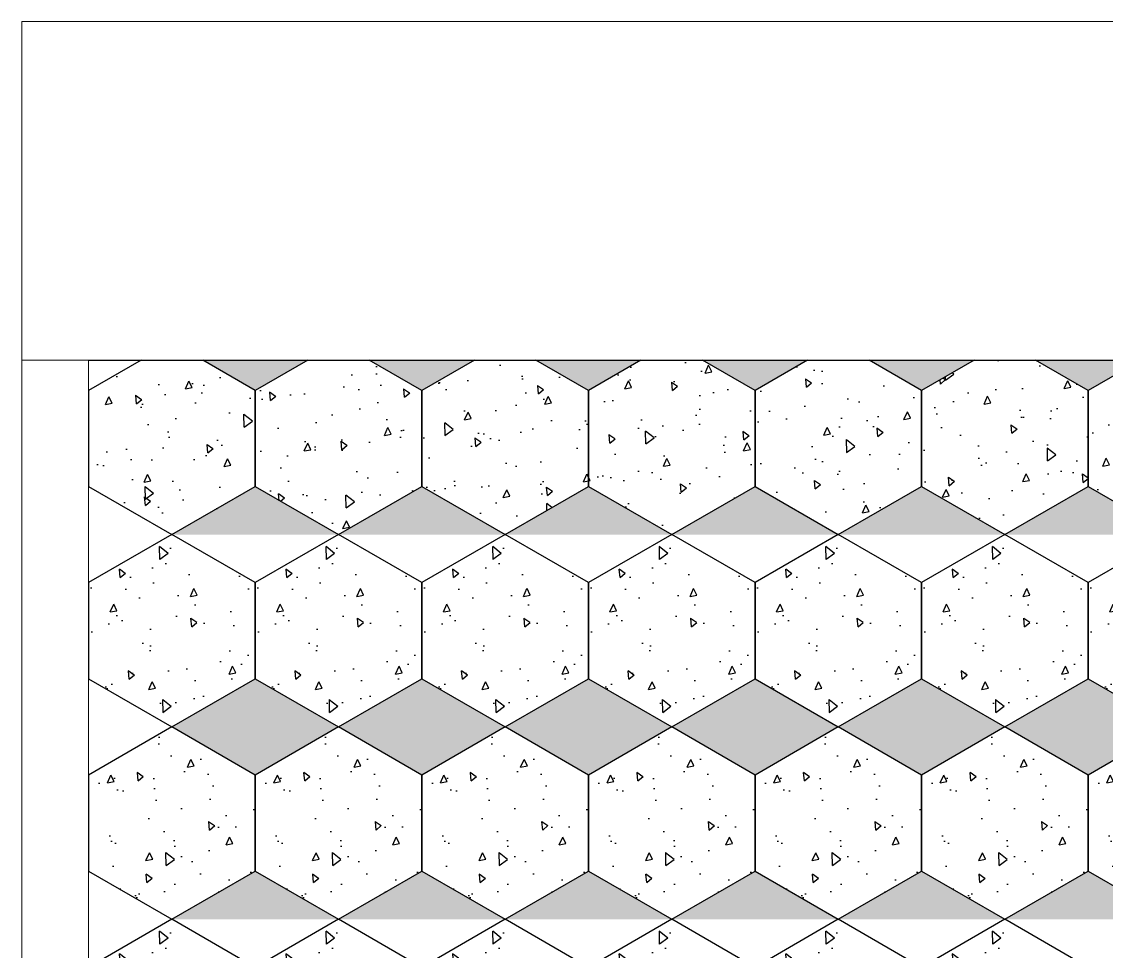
# Model space of a CAD drawing. Header units: millimetres. Extents: x 86441 to 190201, y 16532 to 98188.
# Drawn here: x 88023 to 89237, y 95652 to 96694 of the extents above; entities that cross this region are included whole.
import ezdxf

# ---------------------------------------------------------------- set-up
doc = ezdxf.new("R2010")
doc.units = ezdxf.units.MM
doc.header["$LTSCALE"] = 0.1
doc.layers.add('COLUMN', color=1, linetype='Continuous', lineweight=0)

msp = doc.modelspace()

# ---------------------------------------------------------------- hatches: boundary and pattern name
at = {"true_color": 0xa19859, "transparency": 33554687}
h = msp.add_hatch(dxfattribs=at)
h.set_pattern_fill('AR-CONC', color=55, scale=0.5, angle=45)
h.set_pattern_definition([(95, (0, 72531.996), (70.047325, 58.77669), [9.525, -104.775]), (40, (0, 72532), (-80.00923, 55.08836), [7.62, -83.82029]), (145.45144, (5.84, 72536.89), (-9.9619, 113.86505), [8.095, -89.04512]), (91.1842, (-17.96, 72549.96), (110.70512, 80.9767), [14.2875, -157.1625]), (141.63556, (-8.74, 72556.7), (-3.5433, 171.41338), [12.14251, -133.5678]), (36.18415, (-17.96, 72549.96), (-3.5433, 171.41338), [11.42998, -125.72987]), (66, (-4.49, 72554.45), (89.75999, 17.447575), [9.525, -104.775]), (11, (-4.49, 72554.45), (-43.26996, 86.9706), [7.62, -83.82]), (116.45145, (2.99, 72555.9), (46.49003, 104.41817), [8.095, -89.04497]), (82.5, (0, 72531.996), (-28.802735, 30.986707), [0, -82.804, 0, -85.09, 0, -84.1375]), (52.5, (0, 72531.996), (-11.794864, 59.0435), [0, -48.514, 0, -80.899, 0, -32.0675]), (12.5, (-20.026, 72511.97), (49.963932, 45.913098), [0, -31.75, 0, -99.06, 0, -131.445]), (2.5, (-29.006, 72502.99), (43.381952, 61.361196), [0, -41.275, 0, -65.786, 0, -93.345])])
h.paths.add_polyline_path([(88284.2, 96280.6), (88225.3, 96314.6), (88156.5, 96314.6), (88097.6, 96280.6), (88097.6, 96172.9), (88190.9, 96119), (88284.2, 96172.9)])
h.paths.add_polyline_path([(88470.7, 96280.6), (88411.9, 96314.6), (88343, 96314.6), (88284.2, 96280.6), (88284.2, 96172.9), (88377.5, 96119), (88470.7, 96172.9)])
h.paths.add_polyline_path([(88657.3, 96280.6), (88598.5, 96314.6), (88529.6, 96314.6), (88470.7, 96280.6), (88470.7, 96172.9), (88564, 96119), (88657.3, 96172.9)])
h.paths.add_polyline_path([(88843.9, 96280.6), (88785, 96314.6), (88716.2, 96314.6), (88657.3, 96280.6), (88657.3, 96172.9), (88750.6, 96119), (88843.9, 96172.9)])
h.paths.add_polyline_path([(89030.4, 96280.6), (88971.6, 96314.6), (88902.7, 96314.6), (88843.9, 96280.6), (88843.9, 96172.9), (88937.2, 96119), (89030.4, 96172.9)])
h.paths.add_polyline_path([(89217, 96280.6), (89158.2, 96314.6), (89089.3, 96314.6), (89030.4, 96280.6), (89030.4, 96172.9), (89123.7, 96119), (89217, 96172.9)])
h.paths.add_polyline_path([(89403.6, 96280.6), (89302.6, 96338.9), (89302.6, 96314.6), (89275.9, 96314.6), (89217, 96280.6), (89217, 96172.9), (89310.3, 96119), (89403.6, 96172.9)])
at = {"true_color": 0xffffff, "transparency": 33554687}
h = msp.add_hatch(color=7, dxfattribs=at)
h.dxf.hatch_style = 1
h.set_gradient(color1=(114, 89, 52), color2=(161, 152, 89))
h.paths.add_polyline_path([(88284.2, 96172.9), (88190.9, 96119), (88377.5, 96119)])
h.paths.add_polyline_path([(88470.7, 96172.9), (88377.5, 96119), (88564, 96119)])
h.paths.add_polyline_path([(88657.3, 96172.9), (88564, 96119), (88750.6, 96119)])
h.paths.add_polyline_path([(88843.9, 96172.9), (88750.6, 96119), (88937.2, 96119)])
h.paths.add_polyline_path([(89030.4, 96172.9), (88937.2, 96119), (89123.7, 96119)])
h.paths.add_polyline_path([(89217, 96172.9), (89123.7, 96119), (89310.3, 96119)])
h.paths.add_polyline_path([(88343, 96314.6), (88225.3, 96314.6), (88284.2, 96280.6)])
h.paths.add_polyline_path([(88529.6, 96314.6), (88411.9, 96314.6), (88470.7, 96280.6)])
h.paths.add_polyline_path([(88716.2, 96314.6), (88598.5, 96314.6), (88657.3, 96280.6)])
h.paths.add_polyline_path([(88902.7, 96314.6), (88785, 96314.6), (88843.9, 96280.6)])
h.paths.add_polyline_path([(89089.3, 96314.6), (88971.6, 96314.6), (89030.4, 96280.6)])
h.paths.add_polyline_path([(89275.9, 96314.6), (89257.7, 96314.6), (89158.2, 96314.6), (89217, 96280.6)])
at = {"true_color": 0xa19859, "transparency": 33554687}
h = msp.add_hatch(dxfattribs=at)
h.set_pattern_fill('AR-CONC', color=55, scale=0.5, angle=45)
h.set_pattern_definition([(95, (-186.57, 76840.59), (70.047325, 58.77669), [9.525, -104.775]), (40, (-186.57, 76840.59), (-80.00923, 55.08836), [7.62, -83.82029]), (145.45144, (-180.73, 76845.49), (-9.9619, 113.86505), [8.095, -89.04512]), (91.1842, (-204.53, 76858.55), (110.70512, 80.9767), [14.2875, -157.1625]), (141.63556, (-195.3, 76865.3), (-3.5433, 171.41338), [12.14251, -133.5678]), (36.18415, (-204.53, 76858.55), (-3.5433, 171.41338), [11.42998, -125.72987]), (66, (-191.06, 76863.04), (89.75999, 17.447575), [9.525, -104.775]), (11, (-191.06, 76863.04), (-43.26996, 86.9706), [7.62, -83.82]), (116.45145, (-183.58, 76864.49), (46.49003, 104.41817), [8.095, -89.04497]), (82.5, (-186.568, 76840.59), (-28.802735, 30.986707), [0, -82.804, 0, -85.09, 0, -84.1375]), (52.5, (-186.568, 76840.59), (-11.794864, 59.0435), [0, -48.514, 0, -80.899, 0, -32.0675]), (12.5, (-206.594, 76820.563), (49.963932, 45.913098), [0, -31.75, 0, -99.06, 0, -131.445]), (2.5, (-215.574, 76811.58), (43.381952, 61.361196), [0, -41.275, 0, -65.786, 0, -93.345])])
h.paths.add_polyline_path([(88097.6, 95742), (88190.9, 95688.1), (88284.2, 95742), (88284.2, 95849.7), (88190.9, 95903.6), (88097.6, 95849.7)])
h.paths.add_polyline_path([(88097.6, 95957.4), (88190.9, 95903.6), (88284.2, 95957.4), (88284.2, 96065.2), (88190.9, 96119), (88097.6, 96065.2)])
h = msp.add_hatch(dxfattribs=at)
h.set_pattern_fill('AR-CONC', color=55, scale=0.5, angle=45)
h.set_pattern_definition([(95, (0, 76840.59), (70.047325, 58.77669), [9.525, -104.775]), (40, (0, 76840.59), (-80.00923, 55.08836), [7.62, -83.82029]), (145.45144, (5.84, 76845.49), (-9.9619, 113.86505), [8.095, -89.04512]), (91.1842, (-17.96, 76858.55), (110.70512, 80.9767), [14.2875, -157.1625]), (141.63556, (-8.74, 76865.3), (-3.5433, 171.41338), [12.14251, -133.5678]), (36.18415, (-17.96, 76858.55), (-3.5433, 171.41338), [11.42998, -125.72987]), (66, (-4.49, 76863.04), (89.75999, 17.447575), [9.525, -104.775]), (11, (-4.49, 76863.04), (-43.26996, 86.9706), [7.62, -83.82]), (116.45145, (2.99, 76864.49), (46.49003, 104.41817), [8.095, -89.04497]), (82.5, (0, 76840.59), (-28.802735, 30.986707), [0, -82.804, 0, -85.09, 0, -84.1375]), (52.5, (0, 76840.59), (-11.794864, 59.0435), [0, -48.514, 0, -80.899, 0, -32.0675]), (12.5, (-20.026, 76820.563), (49.963932, 45.913098), [0, -31.75, 0, -99.06, 0, -131.445]), (2.5, (-29.006, 76811.58), (43.381952, 61.361196), [0, -41.275, 0, -65.786, 0, -93.345])])
h.paths.add_polyline_path([(88284.2, 95742), (88377.5, 95688.1), (88470.7, 95742), (88470.7, 95849.7), (88377.5, 95903.6), (88284.2, 95849.7)])
h.paths.add_polyline_path([(88284.2, 95957.4), (88377.5, 95903.6), (88470.7, 95957.4), (88470.7, 96065.2), (88377.5, 96119), (88284.2, 96065.2)])
h = msp.add_hatch(dxfattribs=at)
h.set_pattern_fill('AR-CONC', color=55, scale=0.5, angle=45)
h.set_pattern_definition([(95, (186.57, 76840.59), (70.047325, 58.77669), [9.525, -104.775]), (40, (186.57, 76840.59), (-80.00923, 55.08836), [7.62, -83.82029]), (145.45144, (192.405, 76845.49), (-9.9619, 113.86505), [8.095, -89.04512]), (91.1842, (168.61, 76858.55), (110.70512, 80.9767), [14.2875, -157.1625]), (141.63556, (177.83, 76865.3), (-3.5433, 171.41338), [12.14251, -133.5678]), (36.18415, (168.61, 76858.55), (-3.5433, 171.41338), [11.42998, -125.72987]), (66, (182.08, 76863.04), (89.75999, 17.447575), [9.525, -104.775]), (11, (182.08, 76863.04), (-43.26996, 86.9706), [7.62, -83.82]), (116.45145, (189.56, 76864.49), (46.49003, 104.41817), [8.095, -89.04497]), (82.5, (186.568, 76840.59), (-28.802735, 30.986707), [0, -82.804, 0, -85.09, 0, -84.1375]), (52.5, (186.568, 76840.59), (-11.794864, 59.0435), [0, -48.514, 0, -80.899, 0, -32.0675]), (12.5, (166.54, 76820.563), (49.963932, 45.913098), [0, -31.75, 0, -99.06, 0, -131.445]), (2.5, (157.56, 76811.58), (43.381952, 61.361196), [0, -41.275, 0, -65.786, 0, -93.345])])
h.paths.add_polyline_path([(88470.7, 95742), (88564, 95688.1), (88657.3, 95742), (88657.3, 95849.7), (88564, 95903.6), (88470.7, 95849.7)])
h.paths.add_polyline_path([(88470.7, 95957.4), (88564, 95903.6), (88657.3, 95957.4), (88657.3, 96065.2), (88564, 96119), (88470.7, 96065.2)])
h = msp.add_hatch(dxfattribs=at)
h.set_pattern_fill('AR-CONC', color=55, scale=0.5, angle=45)
h.set_pattern_definition([(95, (373.135, 76840.59), (70.047325, 58.77669), [9.525, -104.775]), (40, (373.135, 76840.59), (-80.00923, 55.08836), [7.62, -83.82029]), (145.45144, (378.97, 76845.49), (-9.9619, 113.86505), [8.095, -89.04512]), (91.1842, (355.17, 76858.55), (110.70512, 80.9767), [14.2875, -157.1625]), (141.63556, (364.4, 76865.3), (-3.5433, 171.41338), [12.14251, -133.5678]), (36.18415, (355.17, 76858.55), (-3.5433, 171.41338), [11.42998, -125.72987]), (66, (368.645, 76863.04), (89.75999, 17.447575), [9.525, -104.775]), (11, (368.645, 76863.04), (-43.26996, 86.9706), [7.62, -83.82]), (116.45145, (376.125, 76864.49), (46.49003, 104.41817), [8.095, -89.04497]), (82.5, (373.135, 76840.59), (-28.802735, 30.986707), [0, -82.804, 0, -85.09, 0, -84.1375]), (52.5, (373.135, 76840.59), (-11.794864, 59.0435), [0, -48.514, 0, -80.899, 0, -32.0675]), (12.5, (353.11, 76820.563), (49.963932, 45.913098), [0, -31.75, 0, -99.06, 0, -131.445]), (2.5, (344.13, 76811.58), (43.381952, 61.361196), [0, -41.275, 0, -65.786, 0, -93.345])])
h.paths.add_polyline_path([(88657.3, 95742), (88750.6, 95688.1), (88843.9, 95742), (88843.9, 95849.7), (88750.6, 95903.6), (88657.3, 95849.7)])
h.paths.add_polyline_path([(88657.3, 95957.4), (88750.6, 95903.6), (88843.9, 95957.4), (88843.9, 96065.2), (88750.6, 96119), (88657.3, 96065.2)])
h = msp.add_hatch(dxfattribs=at)
h.set_pattern_fill('AR-CONC', color=55, scale=0.5, angle=45)
h.set_pattern_definition([(95, (559.7, 76840.59), (70.047325, 58.77669), [9.525, -104.775]), (40, (559.7, 76840.59), (-80.00923, 55.08836), [7.62, -83.82029]), (145.45144, (565.54, 76845.49), (-9.9619, 113.86505), [8.095, -89.04512]), (91.1842, (541.74, 76858.55), (110.70512, 80.9767), [14.2875, -157.1625]), (141.63556, (550.97, 76865.3), (-3.5433, 171.41338), [12.14251, -133.5678]), (36.18415, (541.74, 76858.55), (-3.5433, 171.41338), [11.42998, -125.72987]), (66, (555.21, 76863.04), (89.75999, 17.447575), [9.525, -104.775]), (11, (555.21, 76863.04), (-43.26996, 86.9706), [7.62, -83.82]), (116.45145, (562.69, 76864.49), (46.49003, 104.41817), [8.095, -89.04497]), (82.5, (559.703, 76840.59), (-28.802735, 30.986707), [0, -82.804, 0, -85.09, 0, -84.1375]), (52.5, (559.703, 76840.59), (-11.794864, 59.0435), [0, -48.514, 0, -80.899, 0, -32.0675]), (12.5, (539.677, 76820.563), (49.963932, 45.913098), [0, -31.75, 0, -99.06, 0, -131.445]), (2.5, (530.696, 76811.58), (43.381952, 61.361196), [0, -41.275, 0, -65.786, 0, -93.345])])
h.paths.add_polyline_path([(88843.9, 95742), (88937.2, 95688.1), (89030.4, 95742), (89030.4, 95849.7), (88937.2, 95903.6), (88843.9, 95849.7)])
h.paths.add_polyline_path([(88843.9, 95957.4), (88937.2, 95903.6), (89030.4, 95957.4), (89030.4, 96065.2), (88937.2, 96119), (88843.9, 96065.2)])
h = msp.add_hatch(dxfattribs=at)
h.set_pattern_fill('AR-CONC', color=55, scale=0.5, angle=45)
h.set_pattern_definition([(95, (746.27, 76840.59), (70.047325, 58.77669), [9.525, -104.775]), (40, (746.27, 76840.59), (-80.00923, 55.08836), [7.62, -83.82029]), (145.45144, (752.11, 76845.49), (-9.9619, 113.86505), [8.095, -89.04512]), (91.1842, (728.31, 76858.55), (110.70512, 80.9767), [14.2875, -157.1625]), (141.63556, (737.54, 76865.3), (-3.5433, 171.41338), [12.14251, -133.5678]), (36.18415, (728.31, 76858.55), (-3.5433, 171.41338), [11.42998, -125.72987]), (66, (741.78, 76863.04), (89.75999, 17.447575), [9.525, -104.775]), (11, (741.78, 76863.04), (-43.26996, 86.9706), [7.62, -83.82]), (116.45145, (749.26, 76864.49), (46.49003, 104.41817), [8.095, -89.04497]), (82.5, (746.27, 76840.59), (-28.802735, 30.986707), [0, -82.804, 0, -85.09, 0, -84.1375]), (52.5, (746.27, 76840.59), (-11.794864, 59.0435), [0, -48.514, 0, -80.899, 0, -32.0675]), (12.5, (726.244, 76820.563), (49.963932, 45.913098), [0, -31.75, 0, -99.06, 0, -131.445]), (2.5, (717.264, 76811.58), (43.381952, 61.361196), [0, -41.275, 0, -65.786, 0, -93.345])])
h.paths.add_polyline_path([(89030.4, 95742), (89123.7, 95688.1), (89217, 95742), (89217, 95849.7), (89123.7, 95903.6), (89030.4, 95849.7)])
h.paths.add_polyline_path([(89030.4, 95957.4), (89123.7, 95903.6), (89217, 95957.4), (89217, 96065.2), (89123.7, 96119), (89030.4, 96065.2)])
h = msp.add_hatch(dxfattribs=at)
h.set_pattern_fill('AR-CONC', color=55, scale=0.5, angle=45)
h.set_pattern_definition([(95, (932.84, 76840.59), (70.047325, 58.77669), [9.525, -104.775]), (40, (932.84, 76840.59), (-80.00923, 55.08836), [7.62, -83.82029]), (145.45144, (938.675, 76845.49), (-9.9619, 113.86505), [8.095, -89.04512]), (91.1842, (914.88, 76858.55), (110.70512, 80.9767), [14.2875, -157.1625]), (141.63556, (924.1, 76865.3), (-3.5433, 171.41338), [12.14251, -133.5678]), (36.18415, (914.88, 76858.55), (-3.5433, 171.41338), [11.42998, -125.72987]), (66, (928.35, 76863.04), (89.75999, 17.447575), [9.525, -104.775]), (11, (928.35, 76863.04), (-43.26996, 86.9706), [7.62, -83.82]), (116.45145, (935.83, 76864.49), (46.49003, 104.41817), [8.095, -89.04497]), (82.5, (932.838, 76840.59), (-28.802735, 30.986707), [0, -82.804, 0, -85.09, 0, -84.1375]), (52.5, (932.84, 76840.59), (-11.794864, 59.0435), [0, -48.514, 0, -80.899, 0, -32.0675]), (12.5, (912.812, 76820.563), (49.963932, 45.913098), [0, -31.75, 0, -99.06, 0, -131.445]), (2.5, (903.83, 76811.58), (43.381952, 61.361196), [0, -41.275, 0, -65.786, 0, -93.345])])
h.paths.add_polyline_path([(89217, 95742), (89310.3, 95688.1), (89403.6, 95742), (89403.6, 95849.7), (89310.3, 95903.6), (89217, 95849.7)])
h.paths.add_polyline_path([(89217, 95957.4), (89310.3, 95903.6), (89403.6, 95957.4), (89403.6, 96065.2), (89310.3, 96119), (89217, 96065.2)])
at = {"true_color": 0xffffff, "transparency": 33554687}
h = msp.add_hatch(color=7, dxfattribs=at)
h.dxf.hatch_style = 1
h.set_gradient(color1=(114, 89, 52), color2=(161, 152, 89))
h.paths.add_polyline_path([(88284.2, 95957.4), (88190.9, 95903.6), (88284.2, 95849.7), (88377.5, 95903.6)])
h.paths.add_polyline_path([(88284.2, 95742), (88190.9, 95688.1), (88377.5, 95688.1)])
h = msp.add_hatch(color=7, dxfattribs=at)
h.dxf.hatch_style = 1
h.set_gradient(color1=(114, 89, 52), color2=(161, 152, 89))
h.paths.add_polyline_path([(88564, 95903.6), (88470.7, 95957.4), (88377.5, 95903.6), (88470.7, 95849.7)])
h.paths.add_polyline_path([(88470.7, 95742), (88377.5, 95688.1), (88564, 95688.1)])
h = msp.add_hatch(color=7, dxfattribs=at)
h.dxf.hatch_style = 1
h.set_gradient(color1=(114, 89, 52), color2=(161, 152, 89))
h.paths.add_polyline_path([(88657.3, 95957.4), (88564, 95903.6), (88657.3, 95849.7), (88750.6, 95903.6)])
h.paths.add_polyline_path([(88657.3, 95742), (88564, 95688.1), (88750.6, 95688.1)])
h = msp.add_hatch(color=7, dxfattribs=at)
h.dxf.hatch_style = 1
h.set_gradient(color1=(114, 89, 52), color2=(161, 152, 89))
h.paths.add_polyline_path([(88937.2, 95903.6), (88843.9, 95957.4), (88750.6, 95903.6), (88843.9, 95849.7)])
h.paths.add_polyline_path([(88843.9, 95742), (88750.6, 95688.1), (88937.2, 95688.1)])
h = msp.add_hatch(color=7, dxfattribs=at)
h.dxf.hatch_style = 1
h.set_gradient(color1=(114, 89, 52), color2=(161, 152, 89))
h.paths.add_polyline_path([(89030.4, 95957.4), (88937.2, 95903.6), (89030.4, 95849.7), (89123.7, 95903.6)])
h.paths.add_polyline_path([(89030.4, 95742), (88937.2, 95688.1), (89123.7, 95688.1)])
h = msp.add_hatch(color=7, dxfattribs=at)
h.dxf.hatch_style = 1
h.set_gradient(color1=(114, 89, 52), color2=(161, 152, 89))
h.paths.add_polyline_path([(89310.3, 95903.6), (89217, 95957.4), (89123.7, 95903.6), (89217, 95849.7)])
h.paths.add_polyline_path([(89217, 95742), (89123.7, 95688.1), (89310.3, 95688.1)])
at = {"true_color": 0xa19859, "transparency": 33554687}
h = msp.add_hatch(dxfattribs=at)
h.set_pattern_fill('AR-CONC', color=55, scale=0.5, angle=45)
h.set_pattern_definition([(95, (-186.57, 76409.73), (70.047325, 58.77669), [9.525, -104.775]), (40, (-186.57, 76409.73), (-80.00923, 55.08836), [7.62, -83.82029]), (145.45144, (-180.73, 76414.63), (-9.9619, 113.86505), [8.095, -89.04512]), (91.1842, (-204.53, 76427.69), (110.70512, 80.9767), [14.2875, -157.1625]), (141.63556, (-195.3, 76434.44), (-3.5433, 171.41338), [12.14251, -133.5678]), (36.18415, (-204.53, 76427.69), (-3.5433, 171.41338), [11.42998, -125.72987]), (66, (-191.06, 76432.18), (89.75999, 17.447575), [9.525, -104.775]), (11, (-191.06, 76432.18), (-43.26996, 86.9706), [7.62, -83.82]), (116.45145, (-183.58, 76433.63), (46.49003, 104.41817), [8.095, -89.04497]), (82.5, (-186.568, 76409.73), (-28.802735, 30.986707), [0, -82.804, 0, -85.09, 0, -84.1375]), (52.5, (-186.568, 76409.73), (-11.794864, 59.0435), [0, -48.514, 0, -80.899, 0, -32.0675]), (12.5, (-206.594, 76389.703), (49.963932, 45.913098), [0, -31.75, 0, -99.06, 0, -131.445]), (2.5, (-215.574, 76380.723), (43.381952, 61.361196), [0, -41.275, 0, -65.786, 0, -93.345])])
h.paths.add_polyline_path([(88097.6, 95311.1), (88190.9, 95257.3), (88284.2, 95311.1), (88284.2, 95418.9), (88190.9, 95472.7), (88097.6, 95418.9)])
h.paths.add_polyline_path([(88097.6, 95526.6), (88190.9, 95472.7), (88284.2, 95526.6), (88284.2, 95634.3), (88190.9, 95688.1), (88097.6, 95634.3)])
h = msp.add_hatch(dxfattribs=at)
h.set_pattern_fill('AR-CONC', color=55, scale=0.5, angle=45)
h.set_pattern_definition([(95, (0, 76409.73), (70.047325, 58.77669), [9.525, -104.775]), (40, (0, 76409.73), (-80.00923, 55.08836), [7.62, -83.82029]), (145.45144, (5.84, 76414.63), (-9.9619, 113.86505), [8.095, -89.04512]), (91.1842, (-17.96, 76427.69), (110.70512, 80.9767), [14.2875, -157.1625]), (141.63556, (-8.74, 76434.44), (-3.5433, 171.41338), [12.14251, -133.5678]), (36.18415, (-17.96, 76427.69), (-3.5433, 171.41338), [11.42998, -125.72987]), (66, (-4.49, 76432.18), (89.75999, 17.447575), [9.525, -104.775]), (11, (-4.49, 76432.18), (-43.26996, 86.9706), [7.62, -83.82]), (116.45145, (2.99, 76433.63), (46.49003, 104.41817), [8.095, -89.04497]), (82.5, (0, 76409.73), (-28.802735, 30.986707), [0, -82.804, 0, -85.09, 0, -84.1375]), (52.5, (0, 76409.73), (-11.794864, 59.0435), [0, -48.514, 0, -80.899, 0, -32.0675]), (12.5, (-20.026, 76389.703), (49.963932, 45.913098), [0, -31.75, 0, -99.06, 0, -131.445]), (2.5, (-29.006, 76380.723), (43.381952, 61.361196), [0, -41.275, 0, -65.786, 0, -93.345])])
h.paths.add_polyline_path([(88284.2, 95311.1), (88377.5, 95257.3), (88470.7, 95311.1), (88470.7, 95418.9), (88377.5, 95472.7), (88284.2, 95418.9)])
h.paths.add_polyline_path([(88284.2, 95526.6), (88377.5, 95472.7), (88470.7, 95526.6), (88470.7, 95634.3), (88377.5, 95688.1), (88284.2, 95634.3)])
h = msp.add_hatch(dxfattribs=at)
h.set_pattern_fill('AR-CONC', color=55, scale=0.5, angle=45)
h.set_pattern_definition([(95, (186.57, 76409.73), (70.047325, 58.77669), [9.525, -104.775]), (40, (186.57, 76409.73), (-80.00923, 55.08836), [7.62, -83.82029]), (145.45144, (192.405, 76414.63), (-9.9619, 113.86505), [8.095, -89.04512]), (91.1842, (168.61, 76427.69), (110.70512, 80.9767), [14.2875, -157.1625]), (141.63556, (177.83, 76434.44), (-3.5433, 171.41338), [12.14251, -133.5678]), (36.18415, (168.61, 76427.69), (-3.5433, 171.41338), [11.42998, -125.72987]), (66, (182.08, 76432.18), (89.75999, 17.447575), [9.525, -104.775]), (11, (182.08, 76432.18), (-43.26996, 86.9706), [7.62, -83.82]), (116.45145, (189.56, 76433.63), (46.49003, 104.41817), [8.095, -89.04497]), (82.5, (186.568, 76409.73), (-28.802735, 30.986707), [0, -82.804, 0, -85.09, 0, -84.1375]), (52.5, (186.568, 76409.73), (-11.794864, 59.0435), [0, -48.514, 0, -80.899, 0, -32.0675]), (12.5, (166.54, 76389.703), (49.963932, 45.913098), [0, -31.75, 0, -99.06, 0, -131.445]), (2.5, (157.56, 76380.723), (43.381952, 61.361196), [0, -41.275, 0, -65.786, 0, -93.345])])
h.paths.add_polyline_path([(88470.7, 95311.1), (88564, 95257.3), (88657.3, 95311.1), (88657.3, 95418.9), (88564, 95472.7), (88470.7, 95418.9)])
h.paths.add_polyline_path([(88470.7, 95526.6), (88564, 95472.7), (88657.3, 95526.6), (88657.3, 95634.3), (88564, 95688.1), (88470.7, 95634.3)])
h = msp.add_hatch(dxfattribs=at)
h.set_pattern_fill('AR-CONC', color=55, scale=0.5, angle=45)
h.set_pattern_definition([(95, (373.135, 76409.73), (70.047325, 58.77669), [9.525, -104.775]), (40, (373.135, 76409.73), (-80.00923, 55.08836), [7.62, -83.82029]), (145.45144, (378.97, 76414.63), (-9.9619, 113.86505), [8.095, -89.04512]), (91.1842, (355.17, 76427.69), (110.70512, 80.9767), [14.2875, -157.1625]), (141.63556, (364.4, 76434.44), (-3.5433, 171.41338), [12.14251, -133.5678]), (36.18415, (355.17, 76427.69), (-3.5433, 171.41338), [11.42998, -125.72987]), (66, (368.645, 76432.18), (89.75999, 17.447575), [9.525, -104.775]), (11, (368.645, 76432.18), (-43.26996, 86.9706), [7.62, -83.82]), (116.45145, (376.125, 76433.63), (46.49003, 104.41817), [8.095, -89.04497]), (82.5, (373.135, 76409.73), (-28.802735, 30.986707), [0, -82.804, 0, -85.09, 0, -84.1375]), (52.5, (373.135, 76409.73), (-11.794864, 59.0435), [0, -48.514, 0, -80.899, 0, -32.0675]), (12.5, (353.11, 76389.703), (49.963932, 45.913098), [0, -31.75, 0, -99.06, 0, -131.445]), (2.5, (344.13, 76380.723), (43.381952, 61.361196), [0, -41.275, 0, -65.786, 0, -93.345])])
h.paths.add_polyline_path([(88657.3, 95311.1), (88750.6, 95257.3), (88843.9, 95311.1), (88843.9, 95418.9), (88750.6, 95472.7), (88657.3, 95418.9)])
h.paths.add_polyline_path([(88657.3, 95526.6), (88750.6, 95472.7), (88843.9, 95526.6), (88843.9, 95634.3), (88750.6, 95688.1), (88657.3, 95634.3)])
h = msp.add_hatch(dxfattribs=at)
h.set_pattern_fill('AR-CONC', color=55, scale=0.5, angle=45)
h.set_pattern_definition([(95, (559.7, 76409.73), (70.047325, 58.77669), [9.525, -104.775]), (40, (559.7, 76409.73), (-80.00923, 55.08836), [7.62, -83.82029]), (145.45144, (565.54, 76414.63), (-9.9619, 113.86505), [8.095, -89.04512]), (91.1842, (541.74, 76427.69), (110.70512, 80.9767), [14.2875, -157.1625]), (141.63556, (550.97, 76434.44), (-3.5433, 171.41338), [12.14251, -133.5678]), (36.18415, (541.74, 76427.69), (-3.5433, 171.41338), [11.42998, -125.72987]), (66, (555.21, 76432.18), (89.75999, 17.447575), [9.525, -104.775]), (11, (555.21, 76432.18), (-43.26996, 86.9706), [7.62, -83.82]), (116.45145, (562.69, 76433.63), (46.49003, 104.41817), [8.095, -89.04497]), (82.5, (559.703, 76409.73), (-28.802735, 30.986707), [0, -82.804, 0, -85.09, 0, -84.1375]), (52.5, (559.703, 76409.73), (-11.794864, 59.0435), [0, -48.514, 0, -80.899, 0, -32.0675]), (12.5, (539.677, 76389.703), (49.963932, 45.913098), [0, -31.75, 0, -99.06, 0, -131.445]), (2.5, (530.696, 76380.723), (43.381952, 61.361196), [0, -41.275, 0, -65.786, 0, -93.345])])
h.paths.add_polyline_path([(88843.9, 95311.1), (88937.2, 95257.3), (89030.4, 95311.1), (89030.4, 95418.9), (88937.2, 95472.7), (88843.9, 95418.9)])
h.paths.add_polyline_path([(88843.9, 95526.6), (88937.2, 95472.7), (89030.4, 95526.6), (89030.4, 95634.3), (88937.2, 95688.1), (88843.9, 95634.3)])
h = msp.add_hatch(dxfattribs=at)
h.set_pattern_fill('AR-CONC', color=55, scale=0.5, angle=45)
h.set_pattern_definition([(95, (746.27, 76409.73), (70.047325, 58.77669), [9.525, -104.775]), (40, (746.27, 76409.73), (-80.00923, 55.08836), [7.62, -83.82029]), (145.45144, (752.11, 76414.63), (-9.9619, 113.86505), [8.095, -89.04512]), (91.1842, (728.31, 76427.69), (110.70512, 80.9767), [14.2875, -157.1625]), (141.63556, (737.54, 76434.44), (-3.5433, 171.41338), [12.14251, -133.5678]), (36.18415, (728.31, 76427.69), (-3.5433, 171.41338), [11.42998, -125.72987]), (66, (741.78, 76432.18), (89.75999, 17.447575), [9.525, -104.775]), (11, (741.78, 76432.18), (-43.26996, 86.9706), [7.62, -83.82]), (116.45145, (749.26, 76433.63), (46.49003, 104.41817), [8.095, -89.04497]), (82.5, (746.27, 76409.73), (-28.802735, 30.986707), [0, -82.804, 0, -85.09, 0, -84.1375]), (52.5, (746.27, 76409.73), (-11.794864, 59.0435), [0, -48.514, 0, -80.899, 0, -32.0675]), (12.5, (726.244, 76389.703), (49.963932, 45.913098), [0, -31.75, 0, -99.06, 0, -131.445]), (2.5, (717.264, 76380.723), (43.381952, 61.361196), [0, -41.275, 0, -65.786, 0, -93.345])])
h.paths.add_polyline_path([(89030.4, 95311.1), (89123.7, 95257.3), (89217, 95311.1), (89217, 95418.9), (89123.7, 95472.7), (89030.4, 95418.9)])
h.paths.add_polyline_path([(89030.4, 95526.6), (89123.7, 95472.7), (89217, 95526.6), (89217, 95634.3), (89123.7, 95688.1), (89030.4, 95634.3)])

# ---------------------------------------------------------------- linework, layer by layer
at = {"color": 4, "lineweight": 18, "transparency": 33554687}
for p, q in [((88022.6, 96314.6), (88022.6, 89080.6)), ((88097.6, 96314.6), (88097.6, 91379.6))]:
    msp.add_line(p, q, dxfattribs=at)
at = {"transparency": 33554687}
msp.add_line((88097.6, 96314.6), (89302.6, 96314.6), dxfattribs=at)
at = {"color": 7, "true_color": 0xffffff, "transparency": 33554687}
for points in [[(88156.5, 96314.6), (88097.6, 96280.6), (88097.6, 96172.9), (88190.9, 96119), (88284.2, 96172.9), (88284.2, 96280.6)], [(88284.2, 96280.6), (88225.3, 96314.6)], [(88343, 96314.6), (88284.2, 96280.6), (88284.2, 96172.9), (88377.5, 96119), (88470.7, 96172.9), (88470.7, 96280.6)], [(88470.7, 96280.6), (88411.9, 96314.6)], [(88529.6, 96314.6), (88470.7, 96280.6), (88470.7, 96172.9), (88564, 96119), (88657.3, 96172.9), (88657.3, 96280.6)], [(88657.3, 96280.6), (88598.5, 96314.6)], [(88716.2, 96314.6), (88657.3, 96280.6), (88657.3, 96172.9), (88750.6, 96119), (88843.9, 96172.9), (88843.9, 96280.6)], [(88843.9, 96280.6), (88785, 96314.6)], [(88902.7, 96314.6), (88843.9, 96280.6), (88843.9, 96172.9), (88937.2, 96119), (89030.4, 96172.9), (89030.4, 96280.6)], [(89030.4, 96280.6), (88971.6, 96314.6)], [(89089.3, 96314.6), (89030.4, 96280.6), (89030.4, 96172.9), (89123.7, 96119), (89217, 96172.9), (89217, 96280.6)], [(89217, 96280.6), (89158.2, 96314.6)], [(89275.9, 96314.6), (89217, 96280.6), (89217, 96172.9), (89310.3, 96119), (89403.6, 96172.9), (89403.6, 96280.6)], [(88190.9, 96119), (88097.6, 96065.2), (88097.6, 95957.4), (88190.9, 95903.6), (88284.2, 95957.4), (88284.2, 96065.2), (88190.9, 96119)], [(88190.9, 96119), (88097.6, 96065.2), (88097.6, 95957.4), (88190.9, 95903.6), (88284.2, 95957.4), (88284.2, 96065.2), (88190.9, 96119)], [(88377.5, 96119), (88284.2, 96065.2), (88284.2, 95957.4), (88377.5, 95903.6), (88470.7, 95957.4), (88470.7, 96065.2), (88377.5, 96119)], [(88377.5, 96119), (88284.2, 96065.2), (88284.2, 95957.4), (88377.5, 95903.6), (88470.7, 95957.4), (88470.7, 96065.2), (88377.5, 96119)], [(88564, 96119), (88470.7, 96065.2), (88470.7, 95957.4), (88564, 95903.6), (88657.3, 95957.4), (88657.3, 96065.2), (88564, 96119)], [(88564, 96119), (88470.7, 96065.2), (88470.7, 95957.4), (88564, 95903.6), (88657.3, 95957.4), (88657.3, 96065.2), (88564, 96119)], [(88750.6, 96119), (88657.3, 96065.2), (88657.3, 95957.4), (88750.6, 95903.6), (88843.9, 95957.4), (88843.9, 96065.2), (88750.6, 96119)], [(88750.6, 96119), (88657.3, 96065.2), (88657.3, 95957.4), (88750.6, 95903.6), (88843.9, 95957.4), (88843.9, 96065.2), (88750.6, 96119)], [(88937.2, 96119), (88843.9, 96065.2), (88843.9, 95957.4), (88937.2, 95903.6), (89030.4, 95957.4), (89030.4, 96065.2), (88937.2, 96119)], [(88937.2, 96119), (88843.9, 96065.2), (88843.9, 95957.4), (88937.2, 95903.6), (89030.4, 95957.4), (89030.4, 96065.2), (88937.2, 96119)], [(89123.7, 96119), (89030.4, 96065.2), (89030.4, 95957.4), (89123.7, 95903.6), (89217, 95957.4), (89217, 96065.2), (89123.7, 96119)], [(89123.7, 96119), (89030.4, 96065.2), (89030.4, 95957.4), (89123.7, 95903.6), (89217, 95957.4), (89217, 96065.2), (89123.7, 96119)], [(89310.3, 96119), (89217, 96065.2), (89217, 95957.4), (89310.3, 95903.6), (89403.6, 95957.4), (89403.6, 96065.2), (89310.3, 96119)], [(89310.3, 96119), (89217, 96065.2), (89217, 95957.4), (89310.3, 95903.6), (89403.6, 95957.4), (89403.6, 96065.2), (89310.3, 96119)], [(88190.9, 95903.6), (88097.6, 95849.7), (88097.6, 95742), (88190.9, 95688.1), (88284.2, 95742), (88284.2, 95849.7), (88190.9, 95903.6)], [(88190.9, 95903.6), (88097.6, 95849.7), (88097.6, 95742), (88190.9, 95688.1), (88284.2, 95742), (88284.2, 95849.7), (88190.9, 95903.6)], [(88377.5, 95903.6), (88284.2, 95849.7), (88284.2, 95742), (88377.5, 95688.1), (88470.7, 95742), (88470.7, 95849.7), (88377.5, 95903.6)], [(88377.5, 95903.6), (88284.2, 95849.7), (88284.2, 95742), (88377.5, 95688.1), (88470.7, 95742), (88470.7, 95849.7), (88377.5, 95903.6)], [(88564, 95903.6), (88470.7, 95849.7), (88470.7, 95742), (88564, 95688.1), (88657.3, 95742), (88657.3, 95849.7), (88564, 95903.6)], [(88564, 95903.6), (88470.7, 95849.7), (88470.7, 95742), (88564, 95688.1), (88657.3, 95742), (88657.3, 95849.7), (88564, 95903.6)], [(88750.6, 95903.6), (88657.3, 95849.7), (88657.3, 95742), (88750.6, 95688.1), (88843.9, 95742), (88843.9, 95849.7), (88750.6, 95903.6)], [(88750.6, 95903.6), (88657.3, 95849.7), (88657.3, 95742), (88750.6, 95688.1), (88843.9, 95742), (88843.9, 95849.7), (88750.6, 95903.6)], [(88937.2, 95903.6), (88843.9, 95849.7), (88843.9, 95742), (88937.2, 95688.1), (89030.4, 95742), (89030.4, 95849.7), (88937.2, 95903.6)], [(88937.2, 95903.6), (88843.9, 95849.7), (88843.9, 95742), (88937.2, 95688.1), (89030.4, 95742), (89030.4, 95849.7), (88937.2, 95903.6)], [(89123.7, 95903.6), (89030.4, 95849.7), (89030.4, 95742), (89123.7, 95688.1), (89217, 95742), (89217, 95849.7), (89123.7, 95903.6)], [(89123.7, 95903.6), (89030.4, 95849.7), (89030.4, 95742), (89123.7, 95688.1), (89217, 95742), (89217, 95849.7), (89123.7, 95903.6)], [(89310.3, 95903.6), (89217, 95849.7), (89217, 95742), (89310.3, 95688.1), (89403.6, 95742), (89403.6, 95849.7), (89310.3, 95903.6)], [(89310.3, 95903.6), (89217, 95849.7), (89217, 95742), (89310.3, 95688.1), (89403.6, 95742), (89403.6, 95849.7), (89310.3, 95903.6)], [(88190.9, 95688.1), (88097.6, 95634.3), (88097.6, 95526.6), (88190.9, 95472.7), (88284.2, 95526.6), (88284.2, 95634.3), (88190.9, 95688.1)], [(88190.9, 95688.1), (88097.6, 95634.3), (88097.6, 95526.6), (88190.9, 95472.7), (88284.2, 95526.6), (88284.2, 95634.3), (88190.9, 95688.1)], [(88377.5, 95688.1), (88284.2, 95634.3), (88284.2, 95526.6), (88377.5, 95472.7), (88470.7, 95526.6), (88470.7, 95634.3), (88377.5, 95688.1)], [(88377.5, 95688.1), (88284.2, 95634.3), (88284.2, 95526.6), (88377.5, 95472.7), (88470.7, 95526.6), (88470.7, 95634.3), (88377.5, 95688.1)], [(88564, 95688.1), (88470.7, 95634.3), (88470.7, 95526.6), (88564, 95472.7), (88657.3, 95526.6), (88657.3, 95634.3), (88564, 95688.1)], [(88564, 95688.1), (88470.7, 95634.3), (88470.7, 95526.6), (88564, 95472.7), (88657.3, 95526.6), (88657.3, 95634.3), (88564, 95688.1)], [(88750.6, 95688.1), (88657.3, 95634.3), (88657.3, 95526.6), (88750.6, 95472.7), (88843.9, 95526.6), (88843.9, 95634.3), (88750.6, 95688.1)], [(88750.6, 95688.1), (88657.3, 95634.3), (88657.3, 95526.6), (88750.6, 95472.7), (88843.9, 95526.6), (88843.9, 95634.3), (88750.6, 95688.1)], [(88937.2, 95688.1), (88843.9, 95634.3), (88843.9, 95526.6), (88937.2, 95472.7), (89030.4, 95526.6), (89030.4, 95634.3), (88937.2, 95688.1)], [(88937.2, 95688.1), (88843.9, 95634.3), (88843.9, 95526.6), (88937.2, 95472.7), (89030.4, 95526.6), (89030.4, 95634.3), (88937.2, 95688.1)], [(89123.7, 95688.1), (89030.4, 95634.3), (89030.4, 95526.6), (89123.7, 95472.7), (89217, 95526.6), (89217, 95634.3), (89123.7, 95688.1)], [(89123.7, 95688.1), (89030.4, 95634.3), (89030.4, 95526.6), (89123.7, 95472.7), (89217, 95526.6), (89217, 95634.3), (89123.7, 95688.1)]]:
    msp.add_lwpolyline(points, dxfattribs=at)
at = {"layer": 'COLUMN', "transparency": 33554687}
for p, q in [((88022.6, 96693.6), (89302.6, 96693.6)), ((88022.6, 96314.6), (88022.6, 96693.6)), ((89302.6, 96314.6), (88022.6, 96314.6))]:
    msp.add_line(p, q, dxfattribs=at)

doc.saveas('drawing.dxf')
